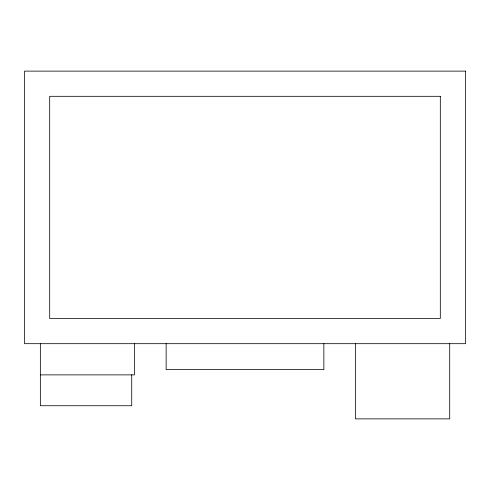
<?xml version="1.0" encoding="UTF-8"?>
<svg xmlns="http://www.w3.org/2000/svg" width="490" height="490" viewBox="0 0 490 490"><rect width="100%" height="100%" fill="white"/><g stroke="black" fill="none" stroke-linecap="round" stroke-linejoin="round"><path stroke-width="0.73" d="M40.352 374.875L134.462 374.875L134.462 343.68M449.71 343.68L449.71 418.877L355.366 418.877L355.366 343.68M323.859 343.68L323.859 369.619L166.141 369.619L166.141 343.68M131.724 374.709L131.724 405.738L40.352 405.738L40.352 343.68M465.5 71.124L24.5 71.124L24.5 343.68L465.5 343.68L465.5 71.124M440.314 96.31L49.686 96.31L49.686 318.488L440.314 318.488L440.314 96.31"/></g></svg>
